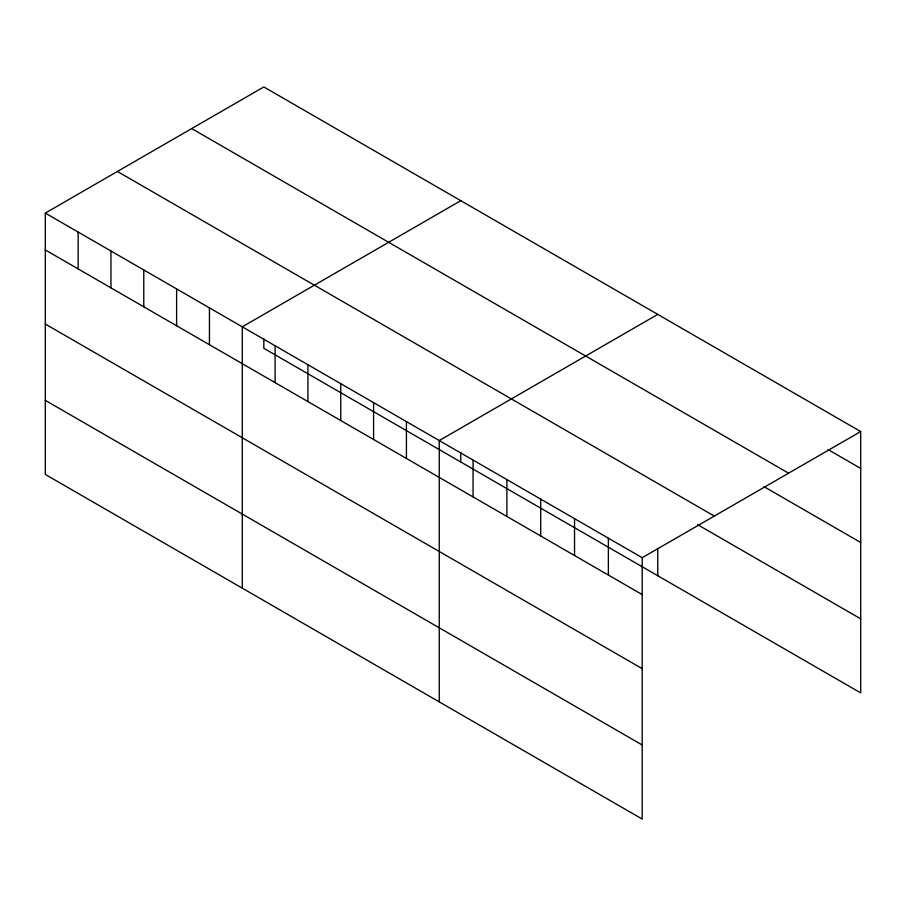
<?xml version="1.0" encoding="UTF-8"?>
<svg xmlns="http://www.w3.org/2000/svg" width="906" height="906" viewBox="0 0 906 906"><rect width="100%" height="100%" fill="white"/><g stroke="black" fill="none" stroke-linecap="round" stroke-linejoin="round"><path stroke-width="1.36" d="M45.3 213.103L642.184 557.711L642.184 819.047L45.3 474.438L45.3 213.103L263.816 86.953L860.7 431.562L860.7 692.897L263.816 348.289L263.816 338.685M460.78 200.668L242.276 326.828L242.276 588.164M657.756 314.393L439.251 440.554L439.251 701.878M642.184 557.711L860.7 431.562M828.084 449.58L860.7 468.413M191.698 128.584L788.594 473.192M764.064 486.692L860.7 542.49M117.406 171.472L714.302 516.08M697.62 524.665L860.7 618.821M45.3 249.954L642.184 594.574M45.3 324.042L642.184 668.651M45.3 400.361L642.184 744.97M657.756 548.289L657.756 575.729M608.368 538.187L608.368 575.038M574.54 518.662L574.54 555.514M540.712 499.127L540.712 535.99M506.896 479.602L506.896 516.454M473.068 460.078L473.068 496.93M460.78 452.4L460.78 462.003M406.42 421.596L406.42 458.447M373.589 402.638L373.589 439.501M340.758 383.691L340.758 420.543M307.927 364.733L307.927 401.585M275.107 345.786L275.107 382.638M209.445 307.87L209.445 344.722M176.613 288.923L176.613 325.775M143.782 269.965L143.782 306.817M110.962 251.019L110.962 287.87M78.131 232.061L78.131 268.912"/></g></svg>
